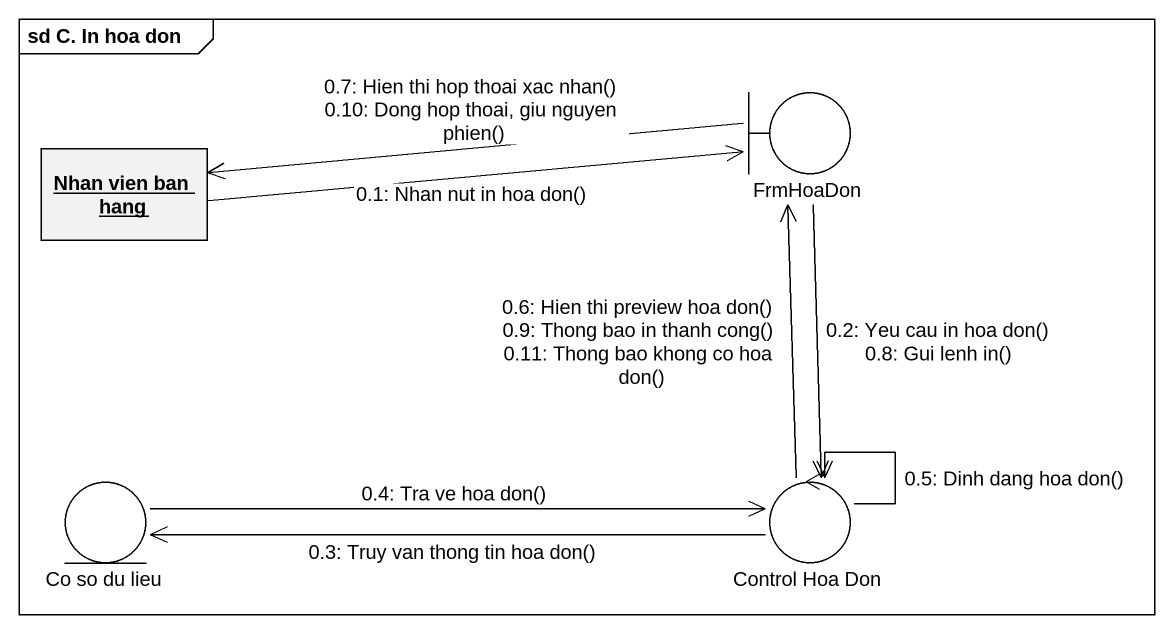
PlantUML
@startuml
mainframe sd C. In hoa don
allowmixing
hide circle
hide empty members
object "Nhan vien ban hang" as Nhan_vien_ban_hang
boundary FrmHoaDon
entity "Co so du lieu" as Co_so_du_lieu
control "Control Hoa Don" as Control_Hoa_Don
Nhan_vien_ban_hang -right-> FrmHoaDon : 0.1: Nhan nut in hoa don()
FrmHoaDon --> Control_Hoa_Don : 0.2: Yeu cau in hoa don()\n0.8: Gui lenh in()
Control_Hoa_Don -left-> Co_so_du_lieu : 0.3: Truy van thong tin hoa don()
Co_so_du_lieu -right-> Control_Hoa_Don : 0.4: Tra ve hoa don()
Control_Hoa_Don --> Control_Hoa_Don : 0.5: Dinh dang hoa don()
Control_Hoa_Don -up-> FrmHoaDon : 0.6: Hien thi preview hoa don()\n0.9: Thong bao in thanh cong()\n0.11: Thong bao khong co hoa don()
FrmHoaDon -left-> Nhan_vien_ban_hang : 0.7: Hien thi hop thoai xac nhan()\n0.10: Dong hop thoai, giu nguyen phien()
@enduml
